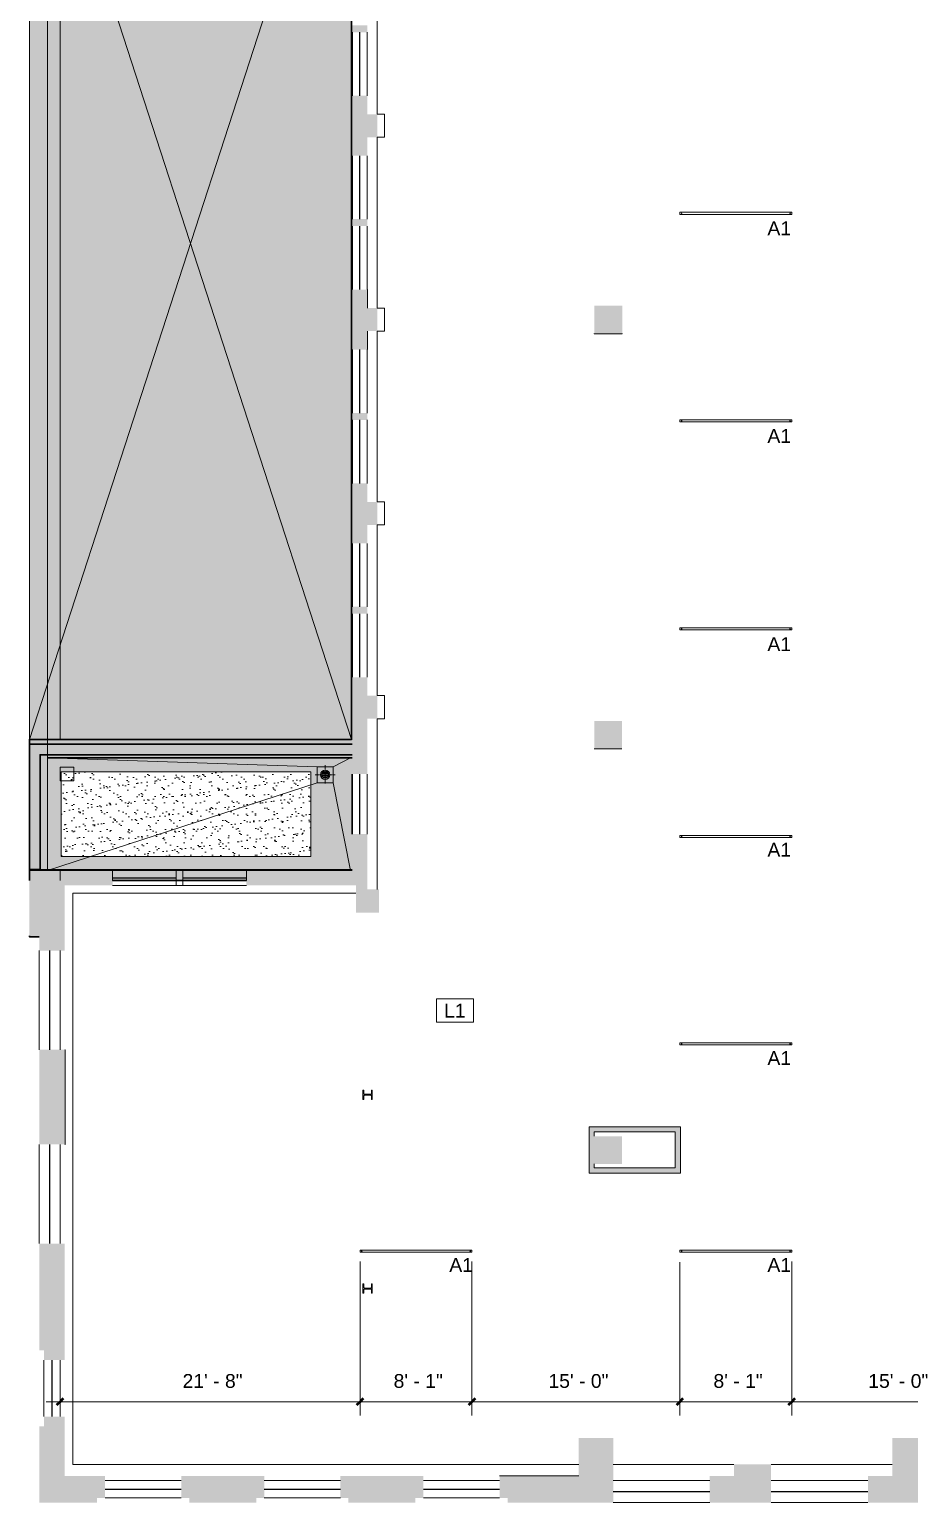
# Model space of a CAD drawing. Header units: inches. Extents: x 3 to 2625, y 0 to 2055.
# Drawn here: x 3 to 766, y 0 to 1277 of the extents above; entities that cross this region are included whole.
import ezdxf

# ---------------------------------------------------------------- set-up
doc = ezdxf.new("R2010")
doc.units = ezdxf.units.IN
doc.header["$MEASUREMENT"] = 0
doc.linetypes.add('IMPORT-CENTERS', pattern=[1.375, 1, -0.125, 0.125, -0.125])
for name, color, linetype, lineweight in [('_800 AVAILABLE', 7, 'Continuous', 9), ('A-ANNO-DIMS', 211, 'Continuous', 9), ('A-ANNO-DIMS-128', 211, 'Continuous', 9), ('A-ANNO-KEYN', 231, 'Continuous', 9), ('A-CLNG', 13, 'Continuous', 13), ('A-DETL-GENF', 92, 'Continuous', 9), ('A-WALL', 113, 'Continuous', 13), ('A-WALL-PATT', 111, 'Continuous', 13), ('A0207 - Terrace Backround_Link_dwg', 8, 'Continuous', 9), ('ARCH-L', 250, 'Continuous', 20), ('CORE', 7, 'Continuous', 9), ('E-LITE-EQPM', 33, 'Continuous', 9), ('E-LITE-EQPM-IDEN', 33, 'Continuous', 9), ('FLOR-OTLN', 250, 'Continuous', 20), ('I-WALL', 2, 'Continuous', 9), ('L-AR-wall-existing', 250, 'Continuous', 20), ('L-GR-soil', 250, 'Continuous', 20), ('L-HS-pav-edge', 250, 'Continuous', 20), ('L-HS-wall', 10, 'Continuous', 30), ('N-ROOFDRAIN', 7, 'Continuous', 9), ('N-ROOFMAIN', 7, 'Continuous', 9), ('Victor Bldg - 8th Floor_LINK_dwg', 8, 'Continuous', 9), ('WALL-I', 250, 'Continuous', 20), ('WINDOWS', 7, 'Continuous', 9)]:
    doc.layers.add(name, color=color, linetype=linetype, lineweight=lineweight)
doc.styles.add('Arial', font='arial.ttf', dxfattribs={"height": 12})
doc.styles.add('Swis721 Lt BT', font='swissl.ttf', dxfattribs={"height": 12})
doc.dimstyles.new('OTJ_-_3_32__Linear__1_2__Tolerance', dxfattribs={"dimscale": 12, "dimtxt": 12.663781, "dimasz": 0.5, "dimexe": 1, "dimexo": 0.666667, "dimgap": 0.666667, "dimtad": 1, "dimdec": 1, "dimrnd": 0.5, "dimzin": 3, "dimdsep": 46, "dimlunit": 4, "dimtxsty": 'Swis721 Lt BT', "dimblk1": 'OBLIQUE', "dimblk2": 'OBLIQUE', "dimsah": 1, "dimcen": 0.09, "dimdle": 1, "dimazin": 0, "dimtfac": 1, "dimtdec": 4, "dimtix": 1, "dimtmove": 0, "dimatfit": 3, "dimfxl": 1, "dimtvp": 1, "dimfrac": 2, "dimtolj": 1, "dimtzin": 0, "dimarcsym": 2})

# ---------------------------------------------------------------- blocks, each defined once
blk = doc.blocks.new('Victor Bldg - 8th Floor_LINK_dwg_RDRAIN-8067652-LEVEL 08 RCP')
at = {"layer": 'N-ROOFDRAIN', "linetype": 'IMPORT-CENTERS'}
for p, q in [((-8.6, 0), (8.7, 0)), ((0, 8.2), (0, -7.7))]:
    blk.add_line(p, q, dxfattribs=at)
at = {"layer": 'N-ROOFDRAIN'}
for p, q in [((3, 0), (-3, 0)), ((2.8, 1), (-2.8, 1)), ((2.2, 2), (-2.2, 2)), ((2.8, -1), (-2.8, -1)), ((2.2, -2), (-2.2, -2))]:
    blk.add_line(p, q, dxfattribs=at)
at = {"layer": 'N-ROOFDRAIN', "flags": 128}
blk.add_lwpolyline([(7, 7), (7, -7), (-7, -7), (-7, 7)], close=True, dxfattribs=at)
at = {"layer": 'N-ROOFDRAIN'}
for radius in [4, 3]:
    blk.add_circle((0, 0), radius, dxfattribs=at)
blk = doc.blocks.new('Victor Bldg - 8th Floor_LINK_dwg_A$C12A528CC-8067665-LEVEL 08 RCP')
at = {"layer": 'N-ROOFMAIN', "flags": 128}
blk.add_lwpolyline([(1, 12), (0, 12), (0, 0), (12, 0), (12, 12), (0, 12)], dxfattribs=at)
blk = doc.blocks.new('Victor Bldg - 8th Floor_LINK_dwg-6972240-LEVEL 08 RCP')
at = {"layer": '_800 AVAILABLE'}
for p, q in [((304.9, 1203.6), (304.9, 1351.6)), ((304.9, 1035.5), (304.9, 1183.6)), ((304.9, 867.5), (304.9, 1015.5)), ((304.9, 699.5), (304.9, 847.5)), ((304.9, 531.5), (304.9, 679.5)), ((614, 32.9), (509.5, 32.9)), ((751.3, 32.9), (646.2, 32.9))]:
    blk.add_line(p, q, dxfattribs=at)
at = {"layer": '_800 AVAILABLE', "flags": 128}
blk.add_lwpolyline([(479.5, 32.9), (41.1, 32.9), (41.1, 528.3), (286.5, 528.3)], dxfattribs=at)
at = {"layer": 'CORE'}
for p, q in [((281.7, 645.5), (266.8, 637.9)), ((266.8, 623.9), (281.7, 548)), ((30, 548), (30, 539.3)), ((75.5, 539.3), (75.5, 548)), ((191.5, 539.3), (191.5, 548)), ((299.3, 353.9), (293.8, 353.9)), ((293.8, 353.1), (299.3, 353.1)), ((299.3, 185.9), (293.8, 185.9)), ((293.8, 185.1), (299.3, 185.1)), ((411, 23.1), (411, 23.1))]:
    blk.add_line(p, q, dxfattribs=at)
at = {"layer": 'CORE', "flags": 128}
for points in [[(478.1, 2051.5), (478.1, 2055), (3.5, 2055), (3.5, 548), (3.5, 539.3)], [(475, 2039.5), (19, 2039.5), (19, 548), (252.8, 623.9)], [(283.2, 661.5), (30, 661.5), (30, 1522), (283.2, 1522)], [(304.9, 1203.6), (311.2, 1203.6), (311.2, 1183.6), (304.9, 1183.6)], [(304.9, 1203.6), (311.2, 1203.6), (311.2, 1183.6), (304.9, 1183.6)], [(304.9, 1035.5), (311.2, 1035.5), (311.2, 1015.5), (304.9, 1015.5)], [(304.9, 867.5), (311.2, 867.5), (311.2, 847.5), (304.9, 847.5)], [(304.9, 699.5), (311.2, 699.5), (311.2, 679.5), (304.9, 679.5)], [(283.2, 645.5), (19, 645.5), (252.8, 637.9)], [(3.5, 548), (75.5, 548), (75.5, 539.3)], [(191.5, 539.3), (191.5, 548), (283.2, 548)], [(3.5, 491.3), (3.5, 490.5), (12, 490.5)], [(293.3, 354.4), (293.3, 357.5), (292.5, 357.5), (292.5, 349.5), (293.3, 349.5), (293.3, 352.6)], [(299.8, 352.6), (299.8, 349.5), (300.5, 349.5), (300.5, 357.5), (299.8, 357.5), (299.8, 354.4)], [(293.3, 186.4), (293.3, 189.5), (292.5, 189.5), (292.5, 181.5), (293.3, 181.5), (293.3, 184.6)], [(299.8, 184.6), (299.8, 181.5), (300.5, 181.5), (300.5, 189.5), (299.8, 189.5), (299.8, 186.4)], [(411, 23.1), (411, 23.1), (479.5, 23.1)]]:
    blk.add_lwpolyline(points, dxfattribs=at)
at = {"layer": 'CORE'}
for centre, start, end in [((293.8, 354.4), 180, 270), ((293.8, 352.6), 90, 180), ((299.3, 354.4), 270, 0), ((299.3, 352.6), 0, 90), ((293.8, 186.4), 180, 270), ((293.8, 184.6), 90, 180), ((299.3, 186.4), 270, 0), ((299.3, 184.6), 0, 90)]:
    blk.add_arc(centre, 0.5, start, end, dxfattribs=at)
at = {"layer": 'WINDOWS'}
for p, q in [((283.2, 1219.6), (283.2, 1274.6)), ((283.2, 1274.6), (283.2, 1219.6)), ((296.2, 1219.6), (296.2, 1274.6)), ((296.2, 1274.6), (296.2, 1219.6)), ((283.2, 1051.6), (283.2, 1106.6)), ((283.2, 1106.6), (283.2, 1051.6)), ((296.2, 1051.6), (296.2, 1106.6)), ((296.2, 1106.6), (296.2, 1051.6)), ((283.2, 883.5), (283.2, 938.5)), ((283.2, 938.5), (283.2, 883.5)), ((296.2, 883.5), (296.2, 938.5)), ((296.2, 938.5), (296.2, 883.5)), ((283.2, 715.5), (283.2, 770.5)), ((283.2, 770.5), (283.2, 715.5)), ((296.2, 715.5), (296.2, 770.5)), ((296.2, 770.5), (296.2, 715.5)), ((283.2, 631.5), (283.2, 579.5)), ((289.6, 631.5), (289.6, 579.5)), ((289.9, 631.5), (289.9, 579.5)), ((296.2, 631.5), (296.2, 579.5)), ((12, 392.5), (12, 478.5)), ((21, 392.5), (21, 478.5)), ((21.2, 392.5), (21.2, 478.5)), ((12, 224.5), (12, 310.5)), ((21, 224.5), (21, 310.5)), ((21.2, 224.5), (21.2, 310.5)), ((16, 74.5), (16, 123.5)), ((23, 74.5), (23, 123.5)), ((23.2, 74.5), (23.2, 123.5)), ((30, 123.5), (30, 74.5)), ((69, 19), (135, 19)), ((207, 19), (273, 19)), ((345, 19), (411, 19)), ((509.5, 19), (593.1, 19)), ((646.2, 19), (730.2, 19)), ((69, 11.5), (135, 11.5)), ((69, 11.2), (135, 11.2)), ((69, 4), (135, 4)), ((207, 11.5), (273, 11.5)), ((207, 11.2), (273, 11.2)), ((207, 4), (273, 4)), ((345, 11.5), (411, 11.5)), ((345, 11.2), (411, 11.2)), ((345, 4), (411, 4)), ((509.5, 9.6), (593.1, 9.6)), ((509.5, 9.4), (593.1, 9.4)), ((509.5, 0), (593.1, 0)), ((646.2, 9.6), (730.2, 9.6)), ((646.2, 9.4), (730.2, 9.4)), ((646.2, 0), (730.2, 0))]:
    blk.add_line(p, q, dxfattribs=at)
at = {"layer": 'WINDOWS', "flags": 128}
for points in [[(289.6, 1219.6), (289.6, 1274.6)], [(289.9, 1219.6), (289.9, 1274.6)], [(283.2, 1112.6), (283.2, 1167.6)], [(289.6, 1112.6), (289.6, 1167.6)], [(289.9, 1112.6), (289.9, 1167.6)], [(296.2, 1112.6), (296.2, 1167.6)], [(289.6, 1051.6), (289.6, 1106.6)], [(289.9, 1051.6), (289.9, 1106.6)], [(283.2, 944.5), (283.2, 999.5)], [(289.6, 944.5), (289.6, 999.5)], [(289.9, 944.5), (289.9, 999.5)], [(296.2, 944.5), (296.2, 999.5)], [(289.6, 883.5), (289.6, 938.5)], [(289.9, 883.5), (289.9, 938.5)], [(283.2, 776.5), (283.2, 831.5)], [(289.6, 776.5), (289.6, 831.5)], [(289.9, 776.5), (289.9, 831.5)], [(296.2, 776.5), (296.2, 831.5)], [(289.6, 715.5), (289.6, 770.5)], [(289.9, 715.5), (289.9, 770.5)], [(75.5, 548), (191.5, 548)], [(75.5, 541.6), (130.5, 541.6)], [(75.5, 541.4), (130.5, 541.4)], [(130.5, 535), (130.5, 548), (136.5, 548), (136.5, 535), (130.5, 535), (130.5, 548), (136.5, 548), (136.5, 535)], [(136.5, 541.6), (191.5, 541.6)], [(136.5, 541.4), (191.5, 541.4)], [(75.5, 535), (191.5, 535)]]:
    blk.add_lwpolyline(points, close=True, dxfattribs=at)
for points in [[(30, 478.5), (30, 392.5), (30, 478.5), (30, 392.5)], [(30, 310.5), (30, 224.5), (30, 310.5), (30, 224.5)]]:
    blk.add_lwpolyline(points, dxfattribs=at)
for name, p in [('Victor Bldg - 8th Floor_LINK_dwg_RDRAIN-8067652-LEVEL 08 RCP', (259.8, 630.9)), ('Victor Bldg - 8th Floor_LINK_dwg_A$C12A528CC-8067665-LEVEL 08 RCP', (30, 625.6))]:
    blk.add_blockref(name, p)
blk = doc.blocks.new('A0207 - Terrace Backround_Link_dwg-7390254-LEVEL 08 RCP')
at = {"layer": 'L-GR-soil'}
h = blk.add_hatch(dxfattribs=at)
h.set_pattern_fill('FP_1', color=256, style=0, pattern_type=2)
h.set_pattern_definition([(37.5, (762.182, -6000), (-0.37796, 11.560943), [0, -9.12, 0, -10.2, -9.75]), (37.5, (762.182, -6000), (-0.37796, 11.560943), [-19.32, 0, -9.75]), (37.5, (762.182, -6000), (-0.37796, 11.560943), [0, -19.32, 0, -9.75]), (7.5, (762.182, -6000), (10.61866, 16.932876), [0, -4.92, 0, -8.22, -3.15]), (7.5, (762.182, -6000), (10.61866, 16.932876), [-13.14, 0, -3.15]), (7.5, (762.182, -6000), (10.61866, 16.932876), [0, -13.14, 0, -3.15]), (327.5, (754.802, -6000), (18.684514, 0.03417), [0, -3, 0, -10.8, -14.1]), (327.5, (754.802, -6000), (18.684514, 0.03417), [-13.8, 0, -14.1]), (327.5, (754.802, -6000), (18.684514, 0.03417), [0, -13.8, 0, -14.1]), (317.5, (754.802, -6000), (18.036465, 5.266324), [0, -1.5, 0, -7.08, -8.1]), (317.5, (754.802, -6000), (18.036465, 5.266324), [-8.58, 0, -8.1]), (317.5, (754.802, -6000), (18.036465, 5.266324), [0, -8.58, 0, -8.1])])
h.paths.add_polyline_path([(793.2, 560), (1009.4, 560), (1009.4, 633.5), (793.2, 633.5)], flags=0)
at = {"layer": 'WALL-I'}
blk.add_hatch(color=256, dxfattribs=at).paths.add_polyline_path([(796.3, 539.3), (1045.4, 539.3), (1045.4, 548.5), (765.7, 548.5), (765.7, 539.3), (793.2, 539.3)], flags=0)
at = {"layer": 'ARCH-L', "color": 7, "lineweight": 9}
for p, q in [((765.7, 1522), (1044.9, 661.5)), ((765.7, 661.5), (1044.9, 1522))]:
    blk.add_line(p, q, dxfattribs=at)
at = {"layer": 'FLOR-OTLN', "color": 10, "lineweight": 30}
blk.add_line((765.7, 548.9), (765.7, 548.5), dxfattribs=at)
at = {"layer": 'FLOR-OTLN', "color": 10, "lineweight": 30, "flags": 128}
for points in [[(1240.3, 2055), (765.7, 2055), (765.7, 1522), (1044.9, 1522), (1044.9, 661.5), (765.7, 661.5), (765.7, 657.5)], [(765.7, 491.3), (765.7, 490.5), (774.2, 490.5)]]:
    blk.add_lwpolyline(points, dxfattribs=at)
at = {"layer": 'L-AR-wall-existing', "flags": 128}
for points in [[(1245.7, 2055), (765.7, 2055), (765.7, 548)], [(781.2, 548), (781.2, 2039.5), (1232.7, 2039.5), (1232.7, 2022)], [(1045.4, 1522), (792.2, 1522), (792.2, 661.5), (1045.4, 661.5)]]:
    blk.add_lwpolyline(points, dxfattribs=at)
at = {"layer": 'L-HS-pav-edge', "flags": 128}
blk.add_lwpolyline([(1009.4, 633.5), (1009.4, 560), (793.2, 560), (793.2, 633.5)], close=True, dxfattribs=at)
at = {"layer": 'L-HS-wall'}
blk.add_line((1045.4, 645.5), (781.2, 645.5), dxfattribs=at)
at = {"layer": 'WALL-I', "color": 10, "lineweight": 30}
for p, q in [((1045.4, 1274.6), (1045.4, 1219.6)), ((1045.4, 1167.6), (1045.4, 1112.6)), ((1045.4, 1106.6), (1045.4, 1051.6)), ((1045.4, 999.5), (1045.4, 944.5)), ((1045.4, 938.5), (1045.4, 883.5)), ((1045.4, 831.5), (1045.4, 776.5)), ((1045.4, 770.5), (1045.4, 715.5)), ((1045.4, 631.5), (1045.4, 579.5)), ((837.7, 539.3), (953.7, 539.3))]:
    blk.add_line(p, q, dxfattribs=at)
at = {"layer": 'WALL-I', "color": 10, "lineweight": 30, "flags": 128}
for points in [[(1045.4, 648.2), (774.9, 648.2), (774.9, 548.9), (765.7, 548.9), (765.7, 657.5), (1045.4, 657.5)], [(1045.4, 548.5), (765.7, 548.5), (765.7, 539.3)]]:
    blk.add_lwpolyline(points, dxfattribs=at)
blk = doc.blocks.new('L-Pendant-Axis-Sculpt-Direct_Indirect - SCDI-F-8-4584194-LEVEL 08 RCP')
at = {"layer": 'A-DETL-GENF'}
for p, q in [((48.5, 0.875), (-48.5, 0.875)), ((-48.5, 0.875), (-48.5, -0.875)), ((-48.5, 0.875), (48.5, 0.875)), ((-48.5, -0.875), (-48.5, 0.875)), ((48.5, -0.875), (48.5, 0.875)), ((48.5, 0.875), (48.5, -0.875)), ((-48.5, -0.875), (48.5, -0.875)), ((48.5, -0.875), (-48.5, -0.875))]:
    blk.add_line(p, q, dxfattribs=at)
for centre in [(-47, 0), (47, 0)]:
    blk.add_circle(centre, 0.25, dxfattribs=at)
blk = doc.blocks.new('DIMBLOCK27-LEVEL 08 RCP')
at = {"layer": 'A-ANNO-DIMS-128'}
for p, q in [((290, 209), (290, 75.4)), ((290, 87.4), (290, 209)), ((30, 83.7), (30, 99.4)), ((18, 87.4), (290, 87.4)), ((30, 87.4), (30, 83.7))]:
    blk.add_line(p, q, dxfattribs=at)
at = {"layer": 'A-ANNO-DIMS-128', "lineweight": 50}
for p, q in [((30, 87.4), (33, 90.4)), ((290, 87.4), (293, 90.4)), ((30, 87.4), (27, 84.4)), ((290, 87.4), (287, 84.4))]:
    blk.add_line(p, q, dxfattribs=at)
at = {"layer": 'A-ANNO-DIMS-128', "color": 0, "insert": (136.2, 111.4), "char_height": 12, "width": 57.168, "attachment_point": 1, "line_spacing_factor": 1.005062, "style": 'Swis721 Lt BT'}
blk.add_mtext('21\' - 8"', dxfattribs=at)
blk = doc.blocks.new('_Oblique')
at = {"color": 0, "linetype": 'ByBlock', "lineweight": -2}
blk.add_line((-0.5, -0.5), (0.5, 0.5), dxfattribs=at)
blk = doc.blocks.new('DIMBLOCK28-LEVEL 08 RCP')
at = {"layer": 'A-ANNO-DIMS-128'}
for p, q in [((290, 209), (290, 75.4)), ((290, 87.4), (290, 209)), ((387, 209), (387, 75.4)), ((387, 87.4), (387, 209)), ((290, 87.4), (387, 87.4))]:
    blk.add_line(p, q, dxfattribs=at)
at = {"layer": 'A-ANNO-DIMS-128', "lineweight": 50}
for p, q in [((290, 87.4), (293, 90.4)), ((387, 87.4), (390, 90.4)), ((290, 87.4), (287, 84.4)), ((387, 87.4), (384, 84.4))]:
    blk.add_line(p, q, dxfattribs=at)
at = {"layer": 'A-ANNO-DIMS-128', "color": 0, "insert": (319.1, 111.4), "char_height": 12, "width": 46.554, "attachment_point": 1, "line_spacing_factor": 1.005062, "style": 'Swis721 Lt BT'}
blk.add_mtext('8\' - 1"', dxfattribs=at)
blk = doc.blocks.new('DIMBLOCK29-LEVEL 08 RCP')
at = {"layer": 'A-ANNO-DIMS-128'}
for p, q in [((387, 209), (387, 75.4)), ((387, 87.4), (387, 209)), ((567.2, 208.5), (567.2, 75.4)), ((567.2, 87.4), (567.2, 208.5)), ((387, 87.4), (567.2, 87.4))]:
    blk.add_line(p, q, dxfattribs=at)
at = {"layer": 'A-ANNO-DIMS-128', "lineweight": 50}
for p, q in [((387, 87.4), (390, 90.4)), ((567.2, 87.4), (570.2, 90.4)), ((387, 87.4), (384, 84.4)), ((567.2, 87.4), (564.2, 84.4))]:
    blk.add_line(p, q, dxfattribs=at)
at = {"layer": 'A-ANNO-DIMS-128', "color": 0, "insert": (453.3, 111.4), "char_height": 12, "width": 57.168, "attachment_point": 1, "line_spacing_factor": 1.005062, "style": 'Swis721 Lt BT'}
blk.add_mtext('15\' - 0"', dxfattribs=at)
blk = doc.blocks.new('DIMBLOCK30-LEVEL 08 RCP')
at = {"layer": 'A-ANNO-DIMS-128'}
for p, q in [((567.2, 208.5), (567.2, 75.4)), ((567.2, 87.4), (567.2, 208.5)), ((664.2, 209), (664.2, 75.4)), ((664.2, 87.4), (664.2, 209)), ((567.2, 87.4), (664.2, 87.4))]:
    blk.add_line(p, q, dxfattribs=at)
at = {"layer": 'A-ANNO-DIMS-128', "lineweight": 50}
for p, q in [((567.2, 87.4), (570.2, 90.4)), ((664.2, 87.4), (667.2, 90.4)), ((567.2, 87.4), (564.2, 84.4)), ((664.2, 87.4), (661.2, 84.4))]:
    blk.add_line(p, q, dxfattribs=at)
at = {"layer": 'A-ANNO-DIMS-128', "color": 0, "insert": (596.3, 111.4), "char_height": 12, "width": 46.554, "attachment_point": 1, "line_spacing_factor": 1.005062, "style": 'Swis721 Lt BT'}
blk.add_mtext('8\' - 1"', dxfattribs=at)
blk = doc.blocks.new('DIMBLOCK31-LEVEL 08 RCP')
at = {"layer": 'A-ANNO-DIMS-128'}
for p, q in [((664.2, 209), (664.2, 75.4)), ((664.2, 87.4), (664.2, 209)), ((844.4, 209), (844.4, 75.4)), ((844.4, 87.4), (844.4, 209)), ((664.2, 87.4), (856.4, 87.4))]:
    blk.add_line(p, q, dxfattribs=at)
at = {"layer": 'A-ANNO-DIMS-128', "lineweight": 50}
for p, q in [((664.2, 87.4), (667.2, 90.4)), ((844.4, 87.4), (847.4, 90.4)), ((664.2, 87.4), (661.2, 84.4)), ((844.4, 87.4), (841.4, 84.4))]:
    blk.add_line(p, q, dxfattribs=at)
at = {"layer": 'A-ANNO-DIMS-128', "color": 0, "insert": (730.5, 111.4), "char_height": 12, "width": 57.168, "attachment_point": 1, "line_spacing_factor": 1.005062, "style": 'Swis721 Lt BT'}
blk.add_mtext('15\' - 0"', dxfattribs=at)
blk = doc.blocks.new('Keynote Tag - Keynote Number - Boxed-135510-LEVEL 08 RCP')
at = {"layer": 'A-ANNO-KEYN'}
for p, q in [((-0.125, -0.0792), (-0.125, 0.0781)), ((-0.125, 0.0781), (0.125, 0.0781)), ((0.125, 0.0781), (0.125, -0.0792)), ((-0.125, -0.0792), (0.125, -0.0792))]:
    blk.add_line(p, q, dxfattribs=at)

msp = doc.modelspace()

# ---------------------------------------------------------------- hatches: boundary and pattern name
at = {"layer": 'A-DETL-GENF'}
h = msp.add_hatch(color=7, dxfattribs=at)
h.paths.add_polyline_path([(509.5, 0), (509.5, 56), (479.5, 56), (479.5, 23.06), (411, 23.06), (411, 4), (418, 4), (418, 0), (500.76, 0)], flags=0)
h.paths.add_polyline_path([(286.53, 0), (338, 0), (338, 4), (345, 4), (345, 23.12), (273, 23.12), (273, 4), (280, 4), (280, 0)], flags=0)
h.paths.add_polyline_path([(1004.38, 0), (1050, 0), (1050, 14.5), (1079, 14.5), (1079, 11.5), (1143, 11.5), (1143, 27.5), (1093, 27.5), (1093, 41.5), (1069, 41.5), (1069, 32.86), (1011, 32.86), (1011, 23.12), (1004.38, 23.12), (1004.38, 19)], flags=0)
h.paths.add_polyline_path([(200, 0), (200, 4), (207, 4), (207, 23.12), (135, 23.12), (135, 4), (142, 4), (142, 0), (158.24, 0)], flags=0)
h.paths.add_polyline_path([(920.38, 0), (920.38, 23.12), (913.5, 23.12), (913.5, 32.99), (884.25, 32.99), (884.25, 23.12), (867.25, 23.12), (867.25, 0), (913.95, 0)], flags=0)
h.paths.add_polyline_path([(781.25, 0), (783.25, 0), (783.25, 21.5), (781.25, 21.5), (781.25, 56), (751.25, 56), (751.25, 23.12), (730.25, 23.12), (730.25, 0), (751.25, 0)], flags=0)
h.paths.add_polyline_path([(593.12, 0), (646.25, 0), (646.25, 33.12), (614, 33.12), (614, 23.12), (593.12, 23.12), (593.12, 19)], flags=0)
h.paths.add_polyline_path([(62, 0), (62, 4), (69, 4), (69, 23.12), (34.12, 23.12), (34.12, 74.5), (16, 74.5), (16, 66), (12, 66), (12, 0), (34.37, 0)], flags=0)
h.paths.add_polyline_path([(2049.96, 3.5), (2103, 3.5), (2103, 19.5), (2059, 19.5), (2059, 27.5), (1979, 27.5), (1979, 11.5), (2043, 11.5), (2043, 3.5)], flags=0)
h.paths.add_polyline_path([(2519, 3.5), (2535, 3.5), (2535, 63.5), (2519, 63.5), (2519, 41.5), (2497, 41.5), (2497, 19.5), (2475, 19.5), (2475, 3.5), (2511, 3.5)], flags=0)
h.paths.add_polyline_path([(2215, 3.5), (2215, 19.5), (2203, 19.5), (2203, 41.5), (2179, 41.5), (2179, 19.5), (2155, 19.5), (2155, 3.5), (2203, 3.5)], flags=0)
h.paths.add_polyline_path([(2395.67, 3.5), (2423, 3.5), (2423, 19.5), (2363, 19.5), (2363, 3.5)], flags=0)
h.paths.add_polyline_path([(2267.33, 7.5), (2267.33, 19.5), (2261.33, 19.5), (2261.33, 7.5)], flags=0)
h.paths.add_polyline_path([(2310.67, 7.5), (2316.67, 7.5), (2316.67, 19.5), (2310.67, 19.5)], flags=0)
h.paths.add_polyline_path([(1323, 11.5), (1323, 27.5), (1259, 27.5), (1259, 11.5), (1314.28, 11.5)], flags=0)
h.paths.add_polyline_path([(1477.26, 11.5), (1503, 11.5), (1503, 27.5), (1483, 27.5), (1483, 41.5), (1459, 41.5), (1459, 27.5), (1439, 27.5), (1439, 11.5), (1459, 11.5)], flags=0)
h.paths.add_polyline_path([(1674.74, 11.5), (1683, 11.5), (1683, 27.5), (1619, 27.5), (1619, 11.5), (1630.5, 11.5)], flags=0)
h.paths.add_polyline_path([(1843, 11.5), (1863, 11.5), (1863, 27.5), (1843, 27.5), (1843, 41.25), (1819, 41.25), (1819, 27.5), (1799, 27.5), (1799, 11.5), (1819, 11.5)], flags=0)
h.paths.add_polyline_path([(1384, 15.5), (1384, 27.5), (1378, 27.5), (1378, 15.5)], flags=0)
h.paths.add_polyline_path([(1558, 15.5), (1564, 15.5), (1564, 27.5), (1558, 27.5)], flags=0)
h.paths.add_polyline_path([(1918, 15.5), (1924, 15.5), (1924, 27.5), (1918, 27.5)], flags=0)
h.paths.add_polyline_path([(1204, 15.5), (1204, 27.5), (1198, 27.5), (1198, 15.5)], flags=0)
h.paths.add_polyline_path([(1744, 15.5), (1744, 27.5), (1738, 27.5), (1738, 15.5)], flags=0)
h.paths.add_polyline_path([(2531, 115.5), (2535, 115.5), (2535, 175.5), (2519, 175.5), (2519, 115.5)], flags=0)
h.paths.add_polyline_path([(16, 123.5), (34.12, 123.5), (34.12, 224.5), (12, 224.5), (12, 132), (16, 132)], flags=0)
h.paths.add_polyline_path([(2531, 220.5), (2531, 226.5), (2519, 226.5), (2519, 220.5)], flags=0)
h.paths.add_polyline_path([(2531, 268.5), (2531, 274.5), (2519, 274.5), (2519, 268.5)], flags=0)
h.paths.add_polyline_path([(2149, 293.5), (2173, 293.5), (2173, 317.5), (2149, 317.5)], flags=0)
h.paths.add_polyline_path([(1453, 293.5), (1453, 317.5), (1429, 317.5), (1429, 293.5)], flags=0)
h.paths.add_polyline_path([(1789, 293.5), (1813, 293.5), (1813, 317.5), (1789, 317.5)], flags=0)
h.paths.add_polyline_path([(493, 293.5), (517, 293.5), (517, 317.5), (493, 317.5)], flags=0)
h.paths.add_polyline_path([(1069, 293.5), (1093, 293.5), (1093, 317.5), (1069, 317.5)], flags=0)
h.paths.add_polyline_path([(853, 293.5), (853, 317.5), (829, 317.5), (829, 293.5), (844.38, 293.5)], flags=0)
h.paths.add_polyline_path([(30, 310.5), (34.12, 310.5), (34.12, 392.5), (12, 392.5), (12, 310.5)], flags=0)
h.paths.add_polyline_path([(2519, 319.5), (2535, 319.5), (2535, 379.5), (2519, 379.5), (2519, 365.5), (2497, 365.5), (2497, 341.5), (2519, 341.5)], flags=0)
h.paths.add_polyline_path([(2535, 431.5), (2535, 491.5), (2527, 491.5), (2527, 551.5), (2511, 551.5), (2511, 475.5), (2519, 475.5), (2519, 431.5)], flags=0)
h.paths.add_polyline_path([(31, 478.5), (34.12, 478.5), (34.12, 534.98), (75.5, 534.98), (75.5, 539.25), (3.5, 539.25), (3.5, 491.25), (12, 491.25), (12, 478.5), (30, 478.5)], flags=0)
h.paths.add_polyline_path([(286.53, 511.5), (306.53, 511.5), (306.53, 531.5), (296.25, 531.5), (296.25, 579.5), (283.25, 579.5), (283.25, 539.25), (191.5, 539.25), (191.5, 534.98), (286.53, 534.98), (286.53, 522.06)], flags=0)
h.paths.add_polyline_path([(2519, 603.5), (2527, 603.5), (2527, 667.5), (2511, 667.5), (2511, 647.5), (2497, 647.5), (2497, 623.5), (2511, 623.5), (2511, 603.5), (2511.25, 603.5)], flags=0)
h.paths.add_polyline_path([(283.25, 631.5), (296.25, 631.5), (296.25, 679.5), (304.93, 679.5), (304.93, 699.5), (296.25, 699.5), (296.25, 715.5), (283.25, 715.5), (283.25, 679.5)], flags=0)
h.paths.add_polyline_path([(2149, 653.5), (2173, 653.5), (2173, 677.5), (2149, 677.5), (2149, 670.26)], flags=0)
h.paths.add_polyline_path([(829, 653.5), (853, 653.5), (853, 677.5), (829, 677.5), (829, 653.75)], flags=0)
h.paths.add_polyline_path([(1093, 653.5), (1093, 677.5), (1069, 677.5), (1069, 653.5), (1089.5, 653.5)], flags=0)
h.paths.add_polyline_path([(1429, 653.5), (1453, 653.5), (1453, 677.5), (1429, 677.5)], flags=0)
h.paths.add_polyline_path([(1813, 653.5), (1813, 677.5), (1789, 677.5), (1789, 653.5)], flags=0)
h.paths.add_polyline_path([(517, 653.5), (517, 677.5), (493, 677.5), (493, 653.5)], flags=0)
h.paths.add_polyline_path([(2511, 722.5), (2523, 722.5), (2523, 728.5), (2511, 728.5)], flags=0)
h.paths.add_polyline_path([(296.25, 770.5), (296.25, 776.5), (283.25, 776.5), (283.25, 770.5), (296, 770.5)], flags=0)
h.paths.add_polyline_path([(2511, 783.5), (2527, 783.5), (2527, 847.5), (2511, 847.5), (2511, 787)], flags=0)
h.paths.add_polyline_path([(1636.75, 818), (1657.5, 818), (1657.5, 826.5), (1636.75, 826.5), (1636.75, 823.71)], flags=0)
h.paths.add_polyline_path([(1710.5, 818), (1731.13, 818), (1731.13, 826.5), (1710.5, 826.5)], flags=0)
h.paths.add_polyline_path([(283.25, 831.5), (296.25, 831.5), (296.25, 847.5), (304.93, 847.5), (304.93, 867.5), (296.25, 867.5), (296.25, 883.5), (283.25, 883.5), (283.25, 847.5)], flags=0)
h.paths.add_polyline_path([(2511, 902.5), (2523, 902.5), (2523, 908.5), (2511, 908.5)], flags=0)
h.paths.add_polyline_path([(1029.88, 915.75), (1047.22, 915.75), (1047.22, 936.5), (1023.22, 936.5), (1023.22, 915.75), (1026.38, 915.75)], flags=0)
h.paths.add_polyline_path([(296.25, 938.5), (296.25, 944.5), (283.25, 944.5), (283.25, 938.5), (296, 938.5)], flags=0)
h.paths.add_polyline_path([(2527, 963.25), (2527, 1027.5), (2511, 1027.5), (2511, 1007.5), (2497, 1007.5), (2497, 983.5), (2511, 983.5), (2511, 963.25), (2523, 963.25)], flags=0)
h.paths.add_polyline_path([(1968.5, 994.5), (1980.25, 994.5), (1980.25, 1018.5), (1968.5, 1018.5), (1968.5, 994.75)], flags=0)
h.paths.add_polyline_path([(283.25, 999.5), (296.25, 999.5), (296.25, 1015.5), (304.93, 1015.5), (304.93, 1035.5), (296.25, 1035.5), (296.25, 1051.56), (283.25, 1051.56), (283.25, 1027.5)], flags=0)
h.paths.add_polyline_path([(838, 1013.5), (853, 1013.5), (853, 1037.5), (829, 1037.5), (829, 1013.5), (830.82, 1013.5)], flags=0)
h.paths.add_polyline_path([(1016.5, 1013.5), (1040.5, 1013.5), (1040.5, 1037.5), (1016.5, 1037.5), (1016.5, 1017.06)], flags=0)
h.paths.add_polyline_path([(517.25, 1013.5), (517.25, 1037.5), (493, 1037.5), (493, 1013.5)], flags=0)
h.paths.add_polyline_path([(2173, 1013.5), (2173, 1037.5), (2149, 1037.5), (2149, 1013.5)], flags=0)
h.paths.add_polyline_path([(2511, 1082.5), (2523, 1082.5), (2523, 1088.5), (2511, 1088.5)], flags=0)
h.paths.add_polyline_path([(296, 1106.56), (296.25, 1106.56), (296.25, 1112.56), (283.25, 1112.56), (283.25, 1106.56)], flags=0)
h.paths.add_polyline_path([(1636.75, 1135.5), (1657.5, 1135.5), (1657.5, 1147.5), (1636.5, 1147.5), (1636.5, 1135.5)], flags=0)
h.paths.add_polyline_path([(1734.5, 1135.5), (1734.5, 1147.5), (1710.5, 1147.5), (1710.5, 1135.5), (1731.13, 1135.5)], flags=0)
h.paths.add_polyline_path([(2511, 1143.5), (2527, 1143.5), (2527, 1207.5), (2511, 1207.5)], flags=0)
h.paths.add_polyline_path([(296, 1167.56), (296.25, 1167.56), (296.25, 1183.56), (304.93, 1183.56), (304.93, 1203.56), (296.25, 1203.56), (296.25, 1219.56), (283.25, 1219.56), (283.25, 1167.56)], flags=0)
h.paths.add_polyline_path([(1968.5, 1212.5), (1980.25, 1212.5), (1980.24, 1233), (1968.5, 1233), (1968.5, 1225.18)], flags=0)
h.paths.add_polyline_path([(2523, 1262.5), (2523, 1268.5), (2511, 1268.5), (2511, 1262.5)], flags=0)
h.paths.add_polyline_path([(283.25, 1274.56), (296.25, 1274.56), (296.25, 1280.56), (283.25, 1280.56)], flags=0)
h.paths.add_polyline_path([(2527, 1323.5), (2527, 1387.5), (2511, 1387.5), (2511, 1367.5), (2497, 1367.5), (2497, 1343.5), (2511, 1343.5), (2511, 1323.5), (2522.67, 1323.5)], flags=0)
h.paths.add_polyline_path([(289.3, 1335.56), (296.25, 1335.56), (296.25, 1351.56), (304.93, 1351.56), (304.93, 1371.56), (296.25, 1371.56), (296.25, 1387.56), (283.25, 1387.56), (283.25, 1335.56)], flags=0)
h.paths.add_polyline_path([(853, 1373.5), (853, 1397.5), (829, 1397.5), (829, 1373.5), (838, 1373.5)], flags=0)
h.paths.add_polyline_path([(2149, 1373.5), (2173, 1373.5), (2173, 1397.5), (2149, 1397.5), (2149, 1386.49)], flags=0)
h.paths.add_polyline_path([(1453, 1373.5), (1453, 1397.5), (1429, 1397.5), (1429, 1373.5)], flags=0)
h.paths.add_polyline_path([(1813, 1373.5), (1813, 1397.5), (1789, 1397.5), (1789, 1373.5)], flags=0)
h.paths.add_polyline_path([(493, 1373.5), (517, 1373.5), (517, 1397.5), (493, 1397.5), (493, 1373.75)], flags=0)
h.paths.add_polyline_path([(1093, 1373.5), (1093, 1397.5), (1069, 1397.5), (1069, 1373.5)], flags=0)
h.paths.add_polyline_path([(2511, 1442.5), (2523, 1442.5), (2523, 1448.5), (2511, 1448.5)], flags=0)
h.paths.add_polyline_path([(283.25, 1442.56), (296.25, 1442.56), (296.25, 1448.56), (283.25, 1448.56)], flags=0)
h.paths.add_polyline_path([(2511, 1503.5), (2527, 1503.5), (2527, 1567.5), (2511, 1567.5)], flags=0)
h.paths.add_polyline_path([(289.3, 1503.56), (296.25, 1503.56), (296.25, 1519.56), (304.93, 1519.56), (304.93, 1539.56), (296.25, 1539.56), (296.25, 1555.56), (283.25, 1555.56), (283.25, 1503.56)], flags=0)
h.paths.add_polyline_path([(283.25, 1610.56), (296.25, 1610.56), (296.25, 1616.56), (283.25, 1616.56)], flags=0)
h.paths.add_polyline_path([(2511, 1622.5), (2523, 1622.5), (2523, 1628.5), (2511, 1628.5)], flags=0)
h.paths.add_polyline_path([(283.25, 1671.56), (296.25, 1671.56), (296.25, 1687.56), (304.93, 1687.56), (304.93, 1707.56), (296.25, 1707.56), (296.25, 1755.56), (283.25, 1755.56), (283.25, 1687.56)], flags=0)
h.paths.add_polyline_path([(2511, 1683.5), (2527, 1683.5), (2527, 1747.5), (2511, 1747.5), (2511, 1727.5), (2497, 1727.5), (2497, 1703.5), (2511, 1703.5)], flags=0)
h.paths.add_polyline_path([(1813, 1733.5), (1813, 1757.25), (1789, 1757.25), (1789, 1733.5)], flags=0)
h.paths.add_polyline_path([(853, 1733.5), (853, 1757.5), (829, 1757.5), (829, 1733.5)], flags=0)
h.paths.add_polyline_path([(1093, 1733.5), (1093, 1757.5), (1069, 1757.5), (1069, 1733.5)], flags=0)
h.paths.add_polyline_path([(1448.18, 1733.5), (1453.1, 1733.5), (1453.1, 1757.5), (1429, 1757.5), (1429, 1733.5), (1433, 1733.5)], flags=0)
h.paths.add_polyline_path([(517, 1733.5), (517, 1757.5), (493, 1757.5), (493, 1733.5)], flags=0)
h.paths.add_polyline_path([(2149, 1733.5), (2173, 1733.5), (2173, 1757.5), (2149, 1757.5)], flags=0)
h.paths.add_polyline_path([(2523, 1802.5), (2523, 1808.5), (2511, 1808.5), (2511, 1802.5), (2511.25, 1802.5)], flags=0)
h.paths.add_polyline_path([(296.25, 1807.56), (296.25, 1855.56), (304.93, 1855.56), (304.93, 1870.56), (359, 1870.56), (359, 1883.56), (283.25, 1883.56), (283.25, 1807.56)], flags=0)
h.paths.add_polyline_path([(2511, 1863.5), (2527, 1863.5), (2527, 1927.5), (2511, 1927.5)], flags=0)
h.paths.add_polyline_path([(488, 1870.56), (488, 1927.5), (475, 1927.5), (475, 1883.56), (411, 1883.56), (411, 1870.56), (475, 1870.56)], flags=0)
h.paths.add_polyline_path([(2527, 1979.5), (2527, 2043.5), (2523, 2043.5), (2523, 2051.5), (2459, 2051.5), (2459, 2035.5), (2497, 2035.5), (2497, 2021.5), (2511, 2021.5), (2511, 1979.5), (2523, 1979.5)], flags=0)
h.paths.add_polyline_path([(475, 1979.5), (488, 1979.5), (488, 2021.5), (517, 2021.5), (517, 2035.5), (543, 2035.5), (543, 2051.5), (475, 2051.5), (475, 2021.5)], flags=0)
h.paths.add_polyline_path([(1416.5, 2021.5), (1423, 2021.5), (1423, 2035.5), (1443, 2035.5), (1443, 2051.5), (1379, 2051.5), (1379, 2035.5), (1399, 2035.5), (1399, 2021.5)], flags=0)
h.paths.add_polyline_path([(703, 2021.5), (703, 2035.5), (723, 2035.54), (723, 2051.5), (659, 2051.5), (659, 2035.5), (679, 2035.5), (679, 2021.5), (685.5, 2021.5)], flags=0)
h.paths.add_polyline_path([(1776.5, 2021.5), (1783, 2021.5), (1783, 2035.5), (1803, 2035.5), (1803, 2051.5), (1739, 2051.5), (1739, 2035.5), (1759, 2035.5), (1759, 2021.5), (1773.13, 2021.5)], flags=0)
h.paths.add_polyline_path([(1045.5, 2021.5), (1063, 2021.5), (1063, 2035.5), (1083, 2035.5), (1083, 2051.5), (1019, 2051.5), (1019, 2035.5), (1039, 2035.5), (1039, 2021.5)], flags=0)
h.paths.add_polyline_path([(2119.34, 2021.5), (2143.34, 2021.5), (2143.34, 2035.5), (2163, 2035.5), (2163, 2051.5), (2099, 2051.5), (2099, 2035.5), (2119.34, 2035.5)], flags=0)
h.paths.add_polyline_path([(1559, 2035.5), (1623, 2035.5), (1623, 2051.5), (1559, 2051.5), (1559, 2035.75)], flags=0)
h.paths.add_polyline_path([(1324, 2035.5), (1324, 2047.5), (1318, 2047.5), (1318, 2035.5)], flags=0)
h.paths.add_polyline_path([(1144, 2035.5), (1144, 2047.5), (1138, 2047.5), (1138, 2035.5)], flags=0)
h.paths.add_polyline_path([(1218.52, 2035.5), (1263, 2035.5), (1263, 2051.5), (1199, 2051.5), (1199, 2035.5)], flags=0)
h.paths.add_polyline_path([(2218, 2035.5), (2224, 2035.5), (2224, 2047.5), (2218, 2047.5)], flags=0)
h.paths.add_polyline_path([(2044, 2035.5), (2044, 2047.5), (2038, 2047.5), (2038, 2035.5)], flags=0)
h.paths.add_polyline_path([(784, 2035.5), (784, 2047.5), (778, 2047.5), (778, 2035.5)], flags=0)
h.paths.add_polyline_path([(958, 2035.5), (964, 2035.5), (964, 2047.5), (958, 2047.5)], flags=0)
h.paths.add_polyline_path([(853, 2035.5), (903, 2035.5), (903, 2051.5), (839, 2051.5), (839, 2035.5), (844.38, 2035.5)], flags=0)
h.paths.add_polyline_path([(1684, 2035.5), (1684, 2047.5), (1678, 2047.5), (1678, 2035.5)], flags=0)
h.paths.add_polyline_path([(2398, 2035.5), (2404, 2035.5), (2404, 2047.5), (2398, 2047.5)], flags=0)
h.paths.add_polyline_path([(1983, 2035.5), (1983, 2051.5), (1919, 2051.5), (1919, 2035.5), (1952.96, 2035.5)], flags=0)
h.paths.add_polyline_path([(2343, 2035.5), (2343, 2051.5), (2279, 2051.5), (2279, 2035.5), (2327.1, 2035.5)], flags=0)
h.paths.add_polyline_path([(1864, 2035.5), (1864, 2047.5), (1858, 2047.5), (1858, 2035.5)], flags=0)
h.paths.add_polyline_path([(1498, 2035.5), (1504, 2035.5), (1504, 2047.5), (1498, 2047.5)], flags=0)
h.paths.add_polyline_path([(604, 2035.5), (604, 2047.5), (598, 2047.5), (598, 2035.5)], flags=0)
h = msp.add_hatch(color=9, dxfattribs=at)
h.paths.add_polyline_path([(3.78, 548.5), (283.25, 548.5), (283.25, 1522), (3.5, 1522), (3.5, 548.5)], flags=0)
h.paths.add_polyline_path([(247.25, 559.98), (31, 559.98), (31, 633.5), (247.25, 633.5), (247.25, 579.5)], flags=0)
h.paths.add_polyline_path([(1491.25, 813), (1491.5, 813), (1491.5, 1106.5), (1485.5, 1106.5), (1485.5, 1153.5), (1391, 1153.5), (1391, 1143.5), (1390.75, 1143.5), (1390.75, 826.5), (1485.25, 826.5), (1485.25, 855.5), (1491.25, 855.5), (1491.25, 813.06)], flags=0)
h.paths.add_polyline_path([(1381.75, 813), (1381.75, 1008.5), (1381.5, 1008.5), (1381.5, 813)], flags=0)
h.paths.add_polyline_path([(1630.75, 813), (1630.75, 855.5), (1636.75, 855.5), (1636.75, 826.5), (1657.5, 826.5), (1657.5, 818), (1710.5, 818), (1710.5, 826.5), (1731.13, 826.5), (1731.13, 924.5), (1710.5, 924.5), (1710.5, 926.5), (1657.5, 926.5), (1657.5, 924.5), (1636.75, 924.5), (1636.75, 897.5), (1630.75, 897.5), (1630.75, 959.5), (1636.75, 959.5), (1636.75, 932.5), (1657.5, 932.5), (1657.5, 930.5), (1710.5, 930.5), (1710.5, 932.5), (1731.13, 932.5), (1731.13, 1135.5), (1710.5, 1135.5), (1710.5, 1141.5), (1657.5, 1141.5), (1657.5, 1135.5), (1636.5, 1135.5), (1636.5, 1106.5), (1630.5, 1106.5), (1630.5, 813)], flags=0)
h.paths.add_polyline_path([(1286.63, 813.06), (1287.75, 813.06), (1287.75, 817.06), (1290.75, 817.06), (1290.75, 911), (1058.62, 911), (1058.62, 915.5), (1208, 915.5), (1208, 932.5), (1047.22, 932.5), (1047.22, 915.75), (1052.5, 915.75), (1052.5, 916), (1058.5, 916), (1058.5, 817.06), (1249.25, 817.06), (1249.25, 813.06), (1286.5, 813.06)], flags=0)
h.paths.add_polyline_path([(1040.13, 813.06), (1041.75, 813.06), (1041.75, 817.06), (1052.5, 817.06), (1052.5, 912.25), (993, 912.25), (993, 915.75), (993.06, 915.75), (993.06, 951.5), (990.06, 951.5), (990.06, 957.5), (993.06, 957.5), (993.06, 1017.06), (1016.5, 1017.06), (1016.5, 1037.5), (1036, 1037.5), (1036, 1234.5), (867.44, 1234.5), (867.44, 957.5), (951.56, 957.5), (951.56, 951.5), (907.31, 951.5), (907.31, 817.06), (1003.25, 817.06), (1003.25, 813.06), (1014.07, 813.06)], flags=0)
h.paths.add_polyline_path([(1321.5, 817.06), (1321.5, 865.13), (1299.38, 865.13), (1299.38, 817.06), (1318, 817.06)], flags=0)
h.paths.add_polyline_path([(1295.88, 817.06), (1295.88, 865.13), (1294.25, 865.13), (1294.25, 817.06)], flags=0)
h.paths.add_polyline_path([(1825.13, 818), (1947.31, 818), (1947.31, 994.75), (1885.63, 994.75), (1885.63, 995), (1843.63, 995), (1843.63, 1141.5), (1814.63, 1141.5), (1814.63, 1146.5), (1776.13, 1146.5), (1776.13, 1141.5), (1773.13, 1141.5), (1773.13, 1141), (1767.13, 1141), (1767.13, 1141.5), (1737.13, 1141.5), (1737.13, 818), (1773.13, 818)], flags=0)
h.paths.add_polyline_path([(1977, 818), (1977, 994.5), (1968.5, 994.5), (1968.5, 994.75), (1953.31, 994.75), (1953.31, 818)], flags=0)
h.paths.add_polyline_path([(1294.25, 868.62), (1318, 868.62), (1318, 912.5), (1294.25, 912.5), (1294.25, 886.21)], flags=0)
h.paths.add_polyline_path([(1491.25, 897.49), (1485.25, 897.49), (1485.25, 926.5), (1391, 926.5), (1391, 930.5), (1485.25, 930.5), (1485.25, 959.5), (1491.25, 959.5), (1491.25, 926.5)], flags=0)
h.paths.add_polyline_path([(1301.25, 915.5), (1318, 915.5), (1318, 924.37), (1260.94, 924.37), (1260.94, 915.5), (1294.25, 915.5)], flags=0)
h.paths.add_polyline_path([(1257.44, 915.5), (1257.44, 956.94), (1213, 956.94), (1213, 915.5)], flags=0)
h.paths.add_polyline_path([(996.56, 915.75), (1023.22, 915.75), (1023.22, 936.5), (1026.38, 936.5), (1026.38, 1013.5), (1016.5, 1013.5), (1016.5, 1013.56), (996.56, 1013.56), (996.56, 919.82)], flags=0)
h.paths.add_polyline_path([(1318, 927.87), (1318, 928.75), (1321.5, 928.75), (1321.5, 967.25), (1318, 967.25), (1318, 1004.12), (1261, 1004.12), (1261, 1009.12), (1318, 1009.12), (1318, 1066.37), (1042, 1066.37), (1042, 936.5), (1208, 936.5), (1208, 960.5), (1213, 960.5), (1213, 960.44), (1257.44, 960.44), (1257.44, 960.5), (1260.94, 960.5), (1260.94, 927.87), (1317.79, 927.87)], flags=0)
h.paths.add_polyline_path([(1038.5, 936.5), (1038.5, 1013.5), (1029.88, 1013.5), (1029.88, 936.5)], flags=0)
h.paths.add_polyline_path([(838, 957.5), (861.94, 957.5), (861.94, 1234.5), (838, 1234.5), (838, 1037.5), (853, 1037.5), (853, 1013.5), (838, 1013.5), (838, 962.49)], flags=0)
h.paths.add_polyline_path([(1947.31, 1000.25), (1968.5, 1000.25), (1968.5, 1018.5), (1980.25, 1018.5), (1980.25, 1212.5), (1968.5, 1212.5), (1968.5, 1232.5), (1885.86, 1232.5), (1885.86, 1232.44), (1880.43, 1232.42), (1880.43, 1193.94), (1885.86, 1193.94), (1885.86, 1193.38), (1885.99, 1193.38), (1885.99, 1138.5), (1880.99, 1138.5), (1880.99, 1001.96), (1876.99, 1001.96), (1876.99, 1046), (1847.63, 1046), (1847.63, 1001.5), (1885.63, 1001.5), (1885.63, 1000.25), (1926.28, 1000.25)], flags=0)
h.paths.add_polyline_path([(1630.75, 1001.5), (1630.75, 1064.5), (1636.75, 1064.5), (1636.75, 1001.5)], flags=0)
h.paths.add_polyline_path([(1491.25, 1001.52), (1485.25, 1001.52), (1485.25, 1029), (1464.5, 1029), (1464.5, 1030.5), (1407, 1030.5), (1407, 1027), (1391, 1027), (1391, 1039), (1407, 1039), (1407, 1034.5), (1464.5, 1034.5), (1464.5, 1037), (1485.25, 1037), (1485.25, 1064.5), (1491.25, 1064.5), (1491.25, 1008.5)], flags=0)
h.paths.add_polyline_path([(1326.13, 1008.5), (1363, 1008.5), (1363, 1013.5), (1381.75, 1013.5), (1381.75, 1143.5), (1321.5, 1143.5), (1321.5, 1013.5), (1324.5, 1013.5), (1324.5, 1008.5), (1325.75, 1008.5)], flags=0)
h.paths.add_polyline_path([(1876.99, 1051.5), (1876.99, 1138.5), (1847.63, 1138.5), (1847.63, 1051.5), (1876.49, 1051.5)], flags=0)
h.paths.add_polyline_path([(1042, 1069.87), (1318, 1069.87), (1318, 1080.37), (1042, 1080.37)], flags=0)
h.paths.add_polyline_path([(1317.82, 1083.87), (1318, 1083.87), (1318, 1151), (1321.5, 1151), (1321.5, 1147), (1381.5, 1147), (1381.5, 1234.5), (1378.75, 1234.5), (1378.75, 1238), (1340.25, 1238), (1340.25, 1234.5), (1321.5, 1234.5), (1321.5, 1187), (1318, 1187), (1318, 1198.84), (1269.62, 1198.84), (1269.62, 1191.75), (1264.63, 1191.75), (1264.63, 1198.84), (1248, 1198.84), (1248, 1191.75), (1243, 1191.75), (1243, 1215.62), (1129.97, 1215.62), (1129.97, 1191.73), (1124.97, 1191.73), (1124.97, 1215.62), (1042, 1215.62), (1042, 1083.87), (1314.28, 1083.87)], flags=0)
h.paths.add_polyline_path([(1836.13, 1146.5), (1882.49, 1146.5), (1882.49, 1189.88), (1879.63, 1189.88), (1879.63, 1154), (1828.63, 1154), (1828.63, 1146.5)], flags=0)
h.paths.add_polyline_path([(1710.5, 1146.5), (1710.5, 1147.5), (1734.5, 1147.5), (1734.5, 1146.5), (1767.13, 1146.5), (1767.13, 1191.94), (1773.13, 1191.94), (1773.13, 1230.44), (1767.13, 1230.44), (1767.13, 1233.44), (1636.5, 1233.44), (1636.5, 1147.5), (1657.5, 1147.5), (1657.5, 1146.5), (1674.74, 1146.5)], flags=0)
h.paths.add_polyline_path([(1385, 1165.5), (1488.19, 1165.5), (1488.19, 1234.5), (1452.5, 1234.5), (1452.5, 1238), (1414, 1238), (1414, 1234.5), (1402, 1234.5), (1402, 1228.5), (1385.25, 1228.5), (1385.25, 1234.5), (1385, 1234.5), (1385, 1168.79)], flags=0)
h.paths.add_polyline_path([(1248, 1202.34), (1318, 1202.34), (1318, 1234.5), (1247.94, 1234.5), (1247.94, 1220.12), (1248.25, 1220.12), (1248.25, 1215.62), (1248, 1215.62)], flags=0)
h.paths.add_polyline_path([(1101.56, 1220.12), (1244.44, 1220.12), (1244.44, 1234.5), (1101.56, 1234.5)], flags=0)
h.paths.add_polyline_path([(1042, 1220.12), (1098.06, 1220.12), (1098.06, 1234.5), (1042, 1234.5), (1042, 1233.69)], flags=0)
h.paths.add_polyline_path([(1388.75, 1232), (1398.5, 1232), (1398.5, 1238), (1388.75, 1238), (1388.75, 1234.5)], flags=0)
h.paths.add_polyline_path([(829.13, 1237.5), (838, 1237.5), (838, 1238), (829, 1238), (829, 1237.5)], flags=0)
at = {"layer": 'A-WALL-PATT', "lineweight": 9}
for points in [[(493, 321.24), (563.18, 321.24), (563.18, 325.74), (488.5, 325.74), (488.5, 321.24)], [(493, 285.53), (493, 321.24), (488.5, 321.24), (488.5, 285.53)], [(567.68, 290.03), (567.68, 325.74), (563.18, 325.74), (563.18, 290.03)], [(567.68, 285.53), (567.68, 290.03), (493, 290.03), (493, 285.53)]]:
    msp.add_hatch(color=7, dxfattribs=at).paths.add_polyline_path(points, flags=0)

# ---------------------------------------------------------------- linework, layer by layer
at = {"layer": 'A-CLNG'}
for p, q in [((296.25, 1274.56), (296.25, 1219.56)), ((296.25, 1167.56), (296.25, 1112.56)), ((296.25, 1106.56), (296.25, 1051.56)), ((296.25, 999.5), (296.25, 944.5)), ((296.25, 938.5), (296.25, 883.5)), ((296.25, 831.5), (296.25, 776.5)), ((296.25, 770.5), (296.25, 715.5)), ((296.25, 631.5), (296.25, 579.5)), ((191.5, 534.98), (75.5, 534.98)), ((30, 478.5), (30, 392.5)), ((30, 310.5), (30, 224.5)), ((30, 123.5), (30, 74.5)), ((69, 19), (135, 19)), ((207, 19), (273, 19)), ((345, 19), (411, 19)), ((509.5, 19), (593.12, 19)), ((646.25, 19), (730.25, 19))]:
    msp.add_line(p, q, dxfattribs=at)
at = {"layer": 'A-WALL', "color": 8, "lineweight": 20}
for p, q in [((488.5, 285.53), (488.5, 325.74)), ((488.5, 325.74), (567.68, 325.74)), ((493, 321.24), (493, 317.5)), ((563.18, 321.24), (493, 321.24)), ((563.18, 290.03), (563.18, 321.24)), ((567.68, 325.74), (567.68, 285.53)), ((567.68, 285.53), (488.5, 285.53)), ((493, 293.5), (493, 290.03)), ((493, 290.03), (563.18, 290.03))]:
    msp.add_line(p, q, dxfattribs=at)
at = {"layer": 'I-WALL', "lineweight": 13}
for p, q in [((296.25, 1051.56), (296.5, 1051.56)), ((296.5, 1051.56), (296.5, 1035.5)), ((296.5, 1015.5), (296.5, 999.5)), ((493, 1013.25), (493, 1013.5)), ((517.25, 1013.25), (493, 1013.25)), ((517.25, 1013.5), (517.25, 1013.25)), ((296.5, 999.5), (296.25, 999.5)), ((493, 653.25), (493, 653.5)), ((517, 653.25), (493, 653.25)), ((517, 653.5), (517, 653.25)), ((34.12, 392.5), (34.37, 392.5)), ((34.37, 392.5), (34.37, 310.5)), ((34.37, 310.5), (34.12, 310.5))]:
    msp.add_line(p, q, dxfattribs=at)

# ---------------------------------------------------------------- block references
at = {"layer": 'A-ANNO-KEYN', "xscale": 127.9999999999999, "yscale": 127.9999999999999, "zscale": 127.9999999999999}
msp.add_blockref('Keynote Tag - Keynote Number - Boxed-135510-LEVEL 08 RCP', (372.38, 426.54), dxfattribs=at)
at = {"layer": 'A0207 - Terrace Backround_Link_dwg', "color": 250, "lineweight": 20}
msp.add_blockref('A0207 - Terrace Backround_Link_dwg-7390254-LEVEL 08 RCP', (-762.18, 0), dxfattribs=at)
at = {"layer": 'E-LITE-EQPM', "rotation": 180}
for p in [(615.73, 1117.61), (615.73, 937.66), (615.73, 757.37), (615.73, 577.45), (615.73, 397.63), (338.51, 217.88), (615.73, 217.88)]:
    msp.add_blockref('L-Pendant-Axis-Sculpt-Direct_Indirect - SCDI-F-8-4584194-LEVEL 08 RCP', p, dxfattribs=at)
at = {"layer": 'Victor Bldg - 8th Floor_LINK_dwg', "color": 7}
msp.add_blockref('Victor Bldg - 8th Floor_LINK_dwg-6972240-LEVEL 08 RCP', (0, 0), dxfattribs=at)

# ---------------------------------------------------------------- texts
at = {"layer": 'A-ANNO-KEYN', "insert": (362.85, 432.47), "char_height": 12, "width": 22.624, "attachment_point": 1, "style": 'Arial'}
msp.add_mtext('L1', dxfattribs=at)
at = {"layer": 'E-LITE-EQPM-IDEN', "char_height": 12, "width": 25.048, "attachment_point": 1, "style": 'Arial'}
for insert in [(643.09, 1110.67), (643.09, 930.62), (643.09, 750.14), (643.09, 571.91), (643.09, 391.31), (367.37, 211.98), (643.09, 211.98)]:
    msp.add_mtext('A1', dxfattribs=dict(at, insert=insert))

# ---------------------------------------------------------------- dimensions: what is measured, and where the dimension line sits
at = {"layer": 'A-ANNO-DIMS'}
for base, p1, p2, override, picture, middle in [((290.01, 87.42), (30, 91.66), (290.01, 217), {"dimpost": '<>', "dimfxl": 288.64738}, 'DIMBLOCK27-LEVEL 08 RCP', (160.01, 101.59)), ((387.01, 87.42), (290.01, 217), (387.01, 217), {"dimpost": '<>', "dimfxl": 97}, 'DIMBLOCK28-LEVEL 08 RCP', (338.51, 101.59)), ((567.23, 87.42), (387.01, 217), (567.23, 216.54), {"dimpost": '<>', "dimfxl": 180.221422}, 'DIMBLOCK29-LEVEL 08 RCP', (477.12, 101.59)), ((664.23, 87.42), (567.23, 216.54), (664.23, 217), {"dimpost": '<>', "dimfxl": 97.001105}, 'DIMBLOCK30-LEVEL 08 RCP', (615.73, 101.59)), ((844.3785, 87.4181), (664.2332, 217.0037), (844.3785, 217.0037), {"dimpost": '<>', "dimfxl": 180.145253}, 'DIMBLOCK31-LEVEL 08 RCP', (754.3059, 101.5851))]:
    dim = msp.add_linear_dim(base=base, p1=p1, p2=p2, dimstyle='OTJ_-_3_32__Linear__1_2__Tolerance', override=override, dxfattribs=at)
    dim.commit()
    dim.dimension.update_dxf_attribs({"geometry": picture, "text_midpoint": middle})

doc.saveas('drawing.dxf')
